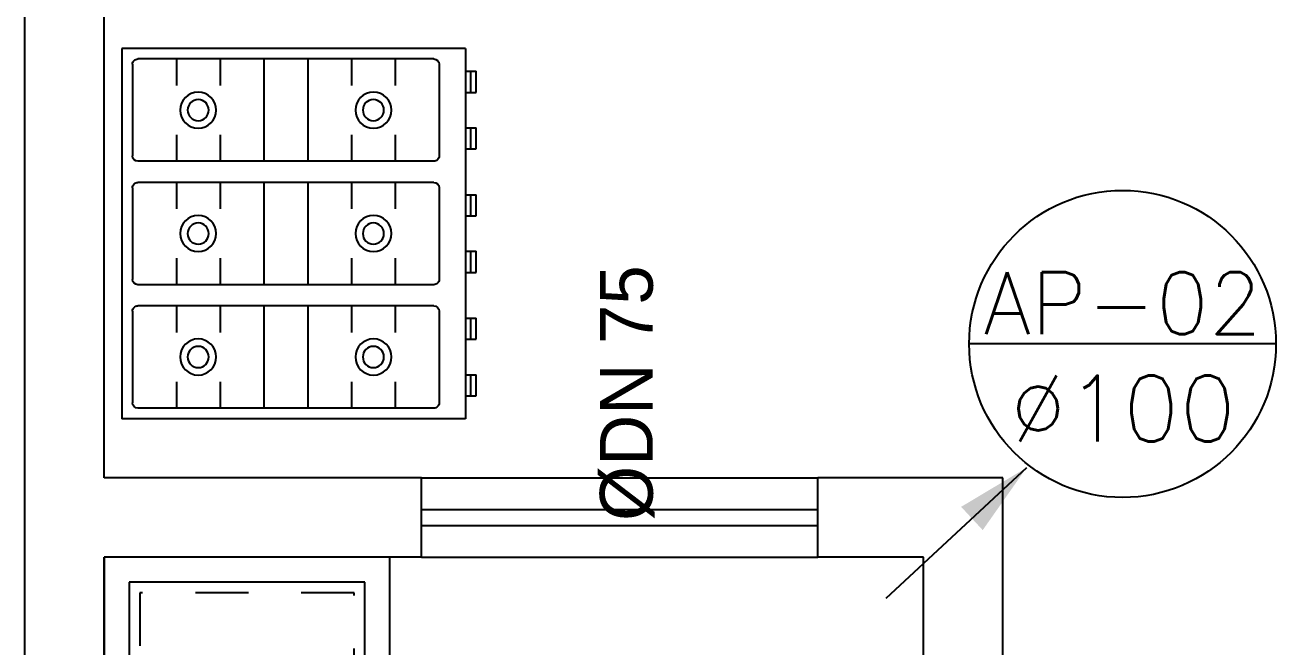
# Model space of a CAD drawing. Header units: millimetres. Extents: x 1936 to 2253, y 326 to 453.
# Drawn here: x 2092.149 to 2094.515, y 358.052 to 359.227 of the extents above; entities that cross this region are included whole.
import ezdxf
from ezdxf.enums import TextEntityAlignment as Align

# ---------------------------------------------------------------- set-up
doc = ezdxf.new("R2010")
doc.units = ezdxf.units.MM
doc.header["$LTSCALE"] = 0.5
doc.linetypes.add('HIDDEN', pattern=[9.525, 6.35, -3.175])
for name, color, linetype in [('-HIDRO', 8, 'Continuous'), ('A-PEN-C', 4, 'Continuous'), ('HIDROGRAFIA', 4, 'Continuous'), ('TEXTO', 7, 'Continuous')]:
    doc.layers.add(name, color=color, linetype=linetype)
doc.styles.add('R80', font='simplex.shx', dxfattribs={"height": 12})
doc.styles.add('ROMANS', font='romans')

# ---------------------------------------------------------------- blocks, each defined once
blk = doc.blocks.new('_cxareia')
for p, q in [((40, 40), (-40, 40)), ((-40, 40), (-40, -40)), ((40, -40), (40, 40)), ((-40, -40), (40, -40))]:
    blk.add_line(p, q)
at = {"color": 1, "linetype": 'Continuous', "ltscale": 0.5}
for p, q in [((33, 33), (-33, 33)), ((-33, 33), (-33, -33)), ((33, -33), (33, 33)), ((-33, -33), (33, -33))]:
    blk.add_line(p, q, dxfattribs=at)
at = {"color": 1, "linetype": 'HIDDEN', "ltscale": 0.5}
for p, q in [((30, 30), (-30, 30)), ((-30, 30), (-30, -30)), ((30, -30), (30, 30)), ((-30, -30), (30, -30))]:
    blk.add_line(p, q, dxfattribs=at)
at = {"style": 'R80'}
blk.add_text('C.A.', height=17.28, dxfattribs=at).set_placement((-21.97, -6.06))
blk = doc.blocks.new('Fogão03_6')
at = {"layer": '-HIDRO'}
for p, q in [((-0.35, -0.65), (-0.35, 0)), ((-0.35, 0), (0.35, 0)), ((-0.35, 0), (0.35, 0)), ((-0.35, -0.65), (-0.35, 0)), ((-0.32, -0.02), (-0.1467, -0.02)), ((-0.32, -0.02), (-0.1467, -0.02)), ((-0.0867, -0.02), (0.0867, -0.02)), ((-0.0867, -0.02), (0.0867, -0.02)), ((0.1467, -0.02), (0.32, -0.02)), ((0.1467, -0.02), (0.32, -0.02)), ((0.35, -0.65), (0.35, 0)), ((0.35, -0.65), (0.35, 0)), ((-0.33, -0.59), (-0.33, -0.03)), ((-0.33, -0.59), (-0.33, -0.03)), ((-0.1367, -0.59), (-0.1367, -0.03)), ((-0.1367, -0.59), (-0.1367, -0.03)), ((-0.0967, -0.59), (-0.0967, -0.03)), ((-0.0967, -0.59), (-0.0967, -0.03)), ((0.0967, -0.59), (0.0967, -0.03)), ((0.0967, -0.59), (0.0967, -0.03)), ((0.1367, -0.59), (0.1367, -0.03)), ((0.1367, -0.59), (0.1367, -0.03)), ((0.33, -0.59), (0.33, -0.03)), ((0.33, -0.59), (0.33, -0.03)), ((-0.33, -0.1029), (-0.28, -0.1029)), ((-0.33, -0.1029), (-0.28, -0.1029)), ((-0.1867, -0.1029), (-0.1367, -0.1029)), ((-0.1867, -0.1029), (-0.1367, -0.1029)), ((-0.0967, -0.1029), (-0.0467, -0.1029)), ((-0.0967, -0.1029), (-0.0467, -0.1029)), ((0.0467, -0.1029), (0.0967, -0.1029)), ((0.0467, -0.1029), (0.0967, -0.1029)), ((0.1367, -0.1029), (0.1867, -0.1029)), ((0.1367, -0.1029), (0.1867, -0.1029)), ((0.28, -0.1029), (0.33, -0.1029)), ((0.28, -0.1029), (0.33, -0.1029)), ((-0.33, -0.1857), (-0.28, -0.1857)), ((-0.33, -0.1857), (-0.28, -0.1857)), ((-0.1867, -0.1857), (-0.1367, -0.1857)), ((-0.1867, -0.1857), (-0.1367, -0.1857)), ((-0.0967, -0.1857), (-0.0467, -0.1857)), ((-0.0967, -0.1857), (-0.0467, -0.1857)), ((0.0467, -0.1857), (0.0967, -0.1857)), ((0.0467, -0.1857), (0.0967, -0.1857)), ((0.1367, -0.1857), (0.1867, -0.1857)), ((0.1367, -0.1857), (0.1867, -0.1857)), ((0.28, -0.1857), (0.33, -0.1857)), ((0.28, -0.1857), (0.33, -0.1857)), ((-0.33, -0.2686), (-0.1367, -0.2686)), ((-0.33, -0.2686), (-0.1367, -0.2686)), ((-0.0967, -0.2686), (0.0967, -0.2686)), ((-0.0967, -0.2686), (0.0967, -0.2686)), ((0.1367, -0.2686), (0.33, -0.2686)), ((0.1367, -0.2686), (0.33, -0.2686)), ((-0.33, -0.3514), (-0.1367, -0.3514)), ((-0.33, -0.3514), (-0.1367, -0.3514)), ((-0.0967, -0.3514), (0.0967, -0.3514)), ((-0.0967, -0.3514), (0.0967, -0.3514)), ((0.1367, -0.3514), (0.33, -0.3514)), ((0.1367, -0.3514), (0.33, -0.3514)), ((-0.33, -0.4343), (-0.28, -0.4343)), ((-0.33, -0.4343), (-0.28, -0.4343)), ((-0.1867, -0.4343), (-0.1367, -0.4343)), ((-0.1867, -0.4343), (-0.1367, -0.4343)), ((-0.0967, -0.4343), (-0.0467, -0.4343)), ((-0.0967, -0.4343), (-0.0467, -0.4343)), ((0.0467, -0.4343), (0.0967, -0.4343)), ((0.0467, -0.4343), (0.0967, -0.4343)), ((0.1367, -0.4343), (0.1867, -0.4343)), ((0.1367, -0.4343), (0.1867, -0.4343)), ((0.28, -0.4343), (0.33, -0.4343)), ((0.28, -0.4343), (0.33, -0.4343)), ((-0.33, -0.5171), (-0.28, -0.5171)), ((-0.33, -0.5171), (-0.28, -0.5171)), ((-0.1867, -0.5171), (-0.1367, -0.5171)), ((-0.1867, -0.5171), (-0.1367, -0.5171)), ((-0.0967, -0.5171), (-0.0467, -0.5171)), ((-0.0967, -0.5171), (-0.0467, -0.5171)), ((0.0467, -0.5171), (0.0967, -0.5171)), ((0.0467, -0.5171), (0.0967, -0.5171)), ((0.1367, -0.5171), (0.1867, -0.5171)), ((0.1367, -0.5171), (0.1867, -0.5171)), ((0.28, -0.5171), (0.33, -0.5171)), ((0.28, -0.5171), (0.33, -0.5171)), ((-0.32, -0.6), (-0.1467, -0.6)), ((-0.32, -0.6), (-0.1467, -0.6)), ((-0.0867, -0.6), (0.0867, -0.6)), ((-0.0867, -0.6), (0.0867, -0.6)), ((0.1467, -0.6), (0.32, -0.6)), ((0.1467, -0.6), (0.32, -0.6)), ((-0.35, -0.65), (0.35, -0.65)), ((-0.35, -0.65), (0.35, -0.65)), ((-0.3068, -0.65), (-0.3068, -0.67)), ((-0.3068, -0.65), (-0.3068, -0.67)), ((-0.2669, -0.66), (-0.3068, -0.66)), ((-0.2669, -0.66), (-0.3068, -0.66)), ((-0.2669, -0.65), (-0.2669, -0.67)), ((-0.2669, -0.65), (-0.2669, -0.67)), ((-0.1998, -0.65), (-0.1998, -0.67)), ((-0.1998, -0.65), (-0.1998, -0.67)), ((-0.1599, -0.66), (-0.1998, -0.66)), ((-0.1599, -0.66), (-0.1998, -0.66)), ((-0.1599, -0.65), (-0.1599, -0.67)), ((-0.1599, -0.65), (-0.1599, -0.67)), ((-0.0734, -0.65), (-0.0734, -0.67)), ((-0.0734, -0.65), (-0.0734, -0.67)), ((-0.0335, -0.66), (-0.0734, -0.66)), ((-0.0335, -0.66), (-0.0734, -0.66)), ((-0.0335, -0.65), (-0.0335, -0.67)), ((-0.0335, -0.65), (-0.0335, -0.67)), ((0.0335, -0.65), (0.0335, -0.67)), ((0.0335, -0.65), (0.0335, -0.67)), ((0.0734, -0.66), (0.0335, -0.66)), ((0.0734, -0.66), (0.0335, -0.66)), ((0.0734, -0.65), (0.0734, -0.67)), ((0.0734, -0.65), (0.0734, -0.67)), ((0.1599, -0.65), (0.1599, -0.67)), ((0.1599, -0.65), (0.1599, -0.67)), ((0.1998, -0.66), (0.1599, -0.66)), ((0.1998, -0.66), (0.1599, -0.66)), ((0.1998, -0.65), (0.1998, -0.67)), ((0.1998, -0.65), (0.1998, -0.67)), ((0.2669, -0.65), (0.2669, -0.67)), ((0.2669, -0.65), (0.2669, -0.67)), ((0.3067, -0.66), (0.2669, -0.66)), ((0.3067, -0.66), (0.2669, -0.66)), ((0.3067, -0.65), (0.3067, -0.67)), ((0.3067, -0.65), (0.3067, -0.67)), ((-0.2669, -0.67), (-0.3068, -0.67)), ((-0.2669, -0.67), (-0.3068, -0.67)), ((-0.1599, -0.67), (-0.1998, -0.67)), ((-0.1599, -0.67), (-0.1998, -0.67)), ((-0.0335, -0.67), (-0.0734, -0.67)), ((-0.0335, -0.67), (-0.0734, -0.67)), ((0.0734, -0.67), (0.0335, -0.67)), ((0.0734, -0.67), (0.0335, -0.67)), ((0.1998, -0.67), (0.1599, -0.67)), ((0.1998, -0.67), (0.1599, -0.67)), ((0.3067, -0.67), (0.2669, -0.67)), ((0.3067, -0.67), (0.2669, -0.67))]:
    blk.add_line(p, q, dxfattribs=at)
for centre, radius in [((-0.2333, -0.1443), 0.0341), ((-0.2333, -0.1443), 0.0341), ((0, -0.1443), 0.0341), ((0, -0.1443), 0.0341), ((0.2333, -0.1443), 0.0341), ((0.2333, -0.1443), 0.0341), ((-0.2333, -0.1443), 0.02), ((-0.2333, -0.1443), 0.02), ((0, -0.1443), 0.02), ((0, -0.1443), 0.02), ((0.2333, -0.1443), 0.02), ((0.2333, -0.1443), 0.02), ((-0.2333, -0.4757), 0.0341), ((-0.2333, -0.4757), 0.0341), ((0, -0.4757), 0.0341), ((0, -0.4757), 0.0341), ((0.2333, -0.4757), 0.0341), ((0.2333, -0.4757), 0.0341), ((-0.2333, -0.4757), 0.02), ((-0.2333, -0.4757), 0.02), ((0, -0.4757), 0.02), ((0, -0.4757), 0.02), ((0.2333, -0.4757), 0.02), ((0.2333, -0.4757), 0.02)]:
    blk.add_circle(centre, radius, dxfattribs=at)
for centre, start, end in [((-0.32, -0.03), 89.9995, 179.9996), ((-0.32, -0.03), 89.9995, 179.9996), ((-0.1467, -0.03), 359.9996, 89.9995), ((-0.1467, -0.03), 359.9996, 89.9995), ((-0.0867, -0.03), 89.9995, 179.9996), ((-0.0867, -0.03), 89.9995, 179.9996), ((0.0867, -0.03), 359.9996, 89.9995), ((0.0867, -0.03), 359.9996, 89.9995), ((0.1467, -0.03), 89.9995, 179.9996), ((0.1467, -0.03), 89.9995, 179.9996), ((0.32, -0.03), 359.9996, 89.9995), ((0.32, -0.03), 359.9996, 89.9995), ((-0.32, -0.59), 179.9996, 269.9995), ((-0.32, -0.59), 179.9996, 269.9995), ((-0.1467, -0.59), 269.9995, 359.9996), ((-0.1467, -0.59), 269.9995, 359.9996), ((-0.0867, -0.59), 179.9996, 269.9995), ((-0.0867, -0.59), 179.9996, 269.9995), ((0.0867, -0.59), 269.9995, 359.9996), ((0.0867, -0.59), 269.9995, 359.9996), ((0.1467, -0.59), 179.9996, 269.9995), ((0.1467, -0.59), 179.9996, 269.9995), ((0.32, -0.59), 269.9995, 359.9996), ((0.32, -0.59), 269.9995, 359.9996)]:
    blk.add_arc(centre, 0.01, start, end, dxfattribs=at)

msp = doc.modelspace()

# ---------------------------------------------------------------- linework, layer by layer
at = {"layer": '-HIDRO', "ltscale": 0.05}
for p, q in [((2092.1487, 339.4712), (2092.1487, 364.4712)), ((2092.1487, 358.2212), (2092.1487, 361.3212)), ((2092.2987, 358.3712), (2092.2987, 361.1712)), ((2092.2987, 358.3712), (2092.2987, 361.1712)), ((2092.8987, 358.3712), (2092.2987, 358.3712)), ((2092.8987, 358.2212), (2092.8987, 358.3712)), ((2092.8987, 358.3712), (2093.6487, 358.3712)), ((2093.9987, 358.3712), (2093.6487, 358.3712)), ((2093.6487, 358.2212), (2093.6487, 358.3712)), ((2093.9987, 357.7212), (2093.9987, 358.3712)), ((2092.8987, 358.3112), (2093.6487, 358.3112)), ((2092.8987, 358.2812), (2093.6487, 358.2812)), ((2092.2987, 339.9712), (2092.2987, 358.2212)), ((2092.8987, 358.2212), (2092.2987, 358.2212)), ((2092.8987, 358.2212), (2093.6487, 358.2212)), ((2093.8487, 358.2212), (2093.6487, 358.2212)), ((2093.8487, 357.7212), (2093.8487, 358.2212))]:
    msp.add_line(p, q, dxfattribs=at)
at = {"layer": 'A-PEN-C'}
for p, q in [((2094.5153, 358.6243), (2093.935, 358.6243)), ((2094.0433, 358.3902), (2093.777, 358.1429))]:
    msp.add_line(p, q, dxfattribs=at)
msp.add_circle((2094.2251, 358.6243), 0.2902, dxfattribs=at)
msp.add_solid([(2094.0433, 358.3902), (2093.9197, 358.3164), (2093.9605, 358.2724)], dxfattribs=at)

# ---------------------------------------------------------------- block references
at = {"layer": '-HIDRO', "linetype": 'Continuous', "xscale": -1, "rotation": 90}
msp.add_blockref('Fogão03_6', (2092.3321, 358.8329), dxfattribs=at)
at = {"layer": 'HIDROGRAFIA', "xscale": 0.006750000000465661, "yscale": 0.006750000000010914, "zscale": 0.00675}
msp.add_blockref('_cxareia', (2092.5687, 357.9512), dxfattribs=at)

# ---------------------------------------------------------------- texts
at = {"layer": 'A-PEN-C', "style": 'ROMANS'}
for s, height, p in [('AP-02', 0.117, (2094.2251, 358.6428)), ('%%C100', 0.12468, (2094.2258, 358.4397))]:
    msp.add_text(s, height=height, rotation=360, dxfattribs=at).set_placement(p, align=Align.CENTER)
at = {"layer": 'TEXTO'}
msp.add_text('ØDN 75', height=0.1, rotation=90, dxfattribs=at).set_placement((2093.2863, 358.5313), align=Align.MIDDLE_CENTER)

doc.saveas('drawing.dxf')
